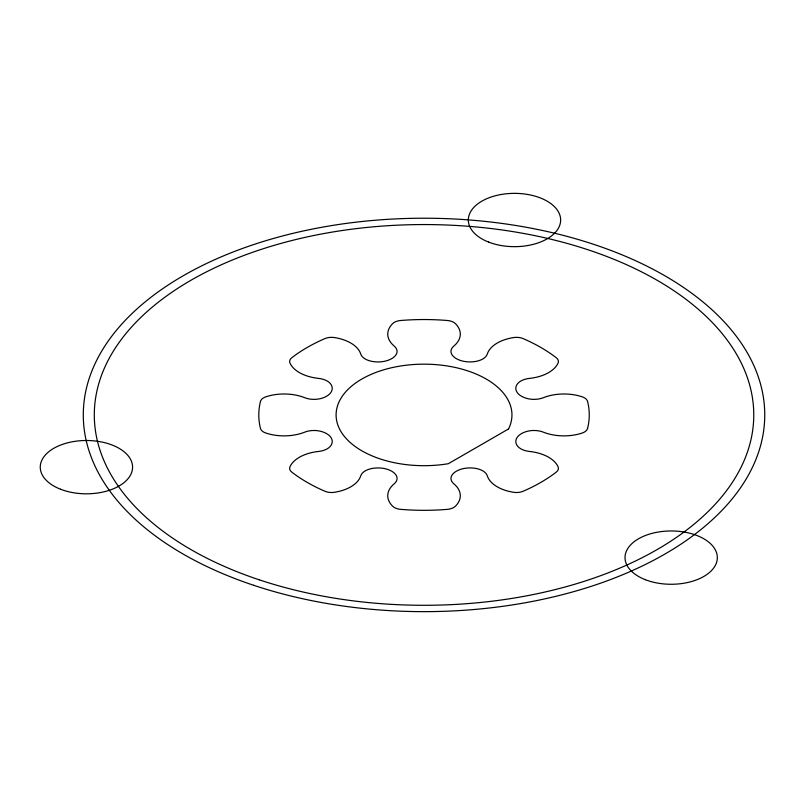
<?xml version="1.0" encoding="UTF-8"?>
<svg xmlns="http://www.w3.org/2000/svg" width="805" height="805" viewBox="0 0 805 805"><rect width="100%" height="100%" fill="white"/><g stroke="black" fill="none" stroke-linecap="round" stroke-linejoin="round"><path stroke-width="1.21" d="M508.529 428.954L448.325 463.71A87.926 50.765 0 0 1 336.48 419.657A87.926 50.765 0 0 1 432.215 364.383A87.926 50.765 0 0 1 508.529 428.954M253.656 585.285A340.726 196.712 0 0 0 764.75 414.927A340.726 196.712 0 0 0 253.656 244.569A340.726 196.712 0 0 0 253.656 585.285M259.16 579.791A329.738 190.372 0 0 0 753.762 414.927A329.738 190.372 0 0 0 259.16 250.063A329.738 190.372 0 0 0 259.16 579.791M587.58 428.431A165.226 95.393 0 0 0 587.58 401.423A10.988 6.349 0 0 0 582.236 396.835A36.275 20.94 0 0 0 543.375 397.69A16.482 9.519 0 0 1 526.581 398.344A19.29 11.139 0 0 1 516.991 384.518A16.482 9.519 0 0 1 529.519 378.39A36.275 20.94 0 0 0 558.056 363.125A10.988 6.349 0 0 0 556.215 357.702A165.226 95.393 0 0 0 523.139 338.603A10.988 6.349 0 0 0 513.741 337.547A36.275 20.94 0 0 0 487.307 354.009A16.482 9.519 0 0 1 476.238 361.334A19.29 11.139 0 0 1 452.511 355.468A16.482 9.519 0 0 1 453.879 346.029A36.275 20.94 0 0 0 455.358 323.58A10.988 6.349 0 0 0 447.419 320.501A165.226 95.393 0 0 0 400.628 320.501A10.988 6.349 0 0 0 392.689 323.58A36.275 20.94 0 0 0 394.168 346.019A16.482 9.519 0 0 1 395.305 355.719A19.29 11.139 0 0 1 371.347 361.254A16.482 9.519 0 0 1 360.741 354.019A36.275 20.94 0 0 0 334.306 337.547A10.988 6.349 0 0 0 324.908 338.603A165.226 95.393 0 0 0 291.823 357.702A10.988 6.349 0 0 0 289.991 363.125A36.275 20.94 0 0 0 318.518 378.39A16.482 9.519 0 0 1 331.207 384.78A19.29 11.139 0 0 1 321.044 398.475A16.482 9.519 0 0 1 304.682 397.69A36.275 20.94 0 0 0 265.811 396.835A10.988 6.349 0 0 0 260.468 401.423A165.226 95.393 0 0 0 260.468 428.431A10.988 6.349 0 0 0 265.811 433.02A36.275 20.94 0 0 0 304.672 432.164A16.482 9.519 0 0 1 321.467 431.5A19.29 11.139 0 0 1 331.056 445.336A16.482 9.519 0 0 1 318.528 451.464A36.275 20.94 0 0 0 289.991 466.729A10.988 6.349 0 0 0 291.823 472.153A165.226 95.393 0 0 0 324.908 491.251A10.988 6.349 0 0 0 334.306 492.308A36.275 20.94 0 0 0 360.741 475.836A16.482 9.519 0 0 1 371.809 468.52A19.29 11.139 0 0 1 395.537 474.387A16.482 9.519 0 0 1 394.168 483.825A36.275 20.94 0 0 0 392.689 506.275A10.988 6.349 0 0 0 400.628 509.354A165.226 95.393 0 0 0 447.419 509.354A10.988 6.349 0 0 0 455.358 506.275A36.275 20.94 0 0 0 453.879 483.835A16.482 9.519 0 0 1 452.732 474.135A19.29 11.139 0 0 1 476.701 468.601A16.482 9.519 0 0 1 487.307 475.836A36.275 20.94 0 0 0 513.741 492.308A10.988 6.349 0 0 0 523.139 491.251A165.226 95.393 0 0 0 556.215 472.153A10.988 6.349 0 0 0 558.056 466.729A36.275 20.94 0 0 0 529.529 451.464A16.482 9.519 0 0 1 516.84 445.074A19.29 11.139 0 0 1 527.003 431.379A16.482 9.519 0 0 1 543.365 432.164A36.275 20.94 0 0 0 582.236 433.02A10.988 6.349 0 0 0 587.58 428.431M60.536 489.229A46.167 26.656 0 0 0 132.463 469.053A46.167 26.656 0 0 0 66.241 443.183A46.167 26.656 0 0 0 60.536 489.229M488.615 242.084A46.167 26.656 0 0 0 560.532 221.908A46.167 26.656 0 0 0 494.31 196.038A46.167 26.656 0 0 0 488.615 242.084M645.298 579.691A46.167 26.656 0 0 0 717.215 559.515A46.167 26.656 0 0 0 651.004 533.645A46.167 26.656 0 0 0 645.298 579.691"/></g></svg>
